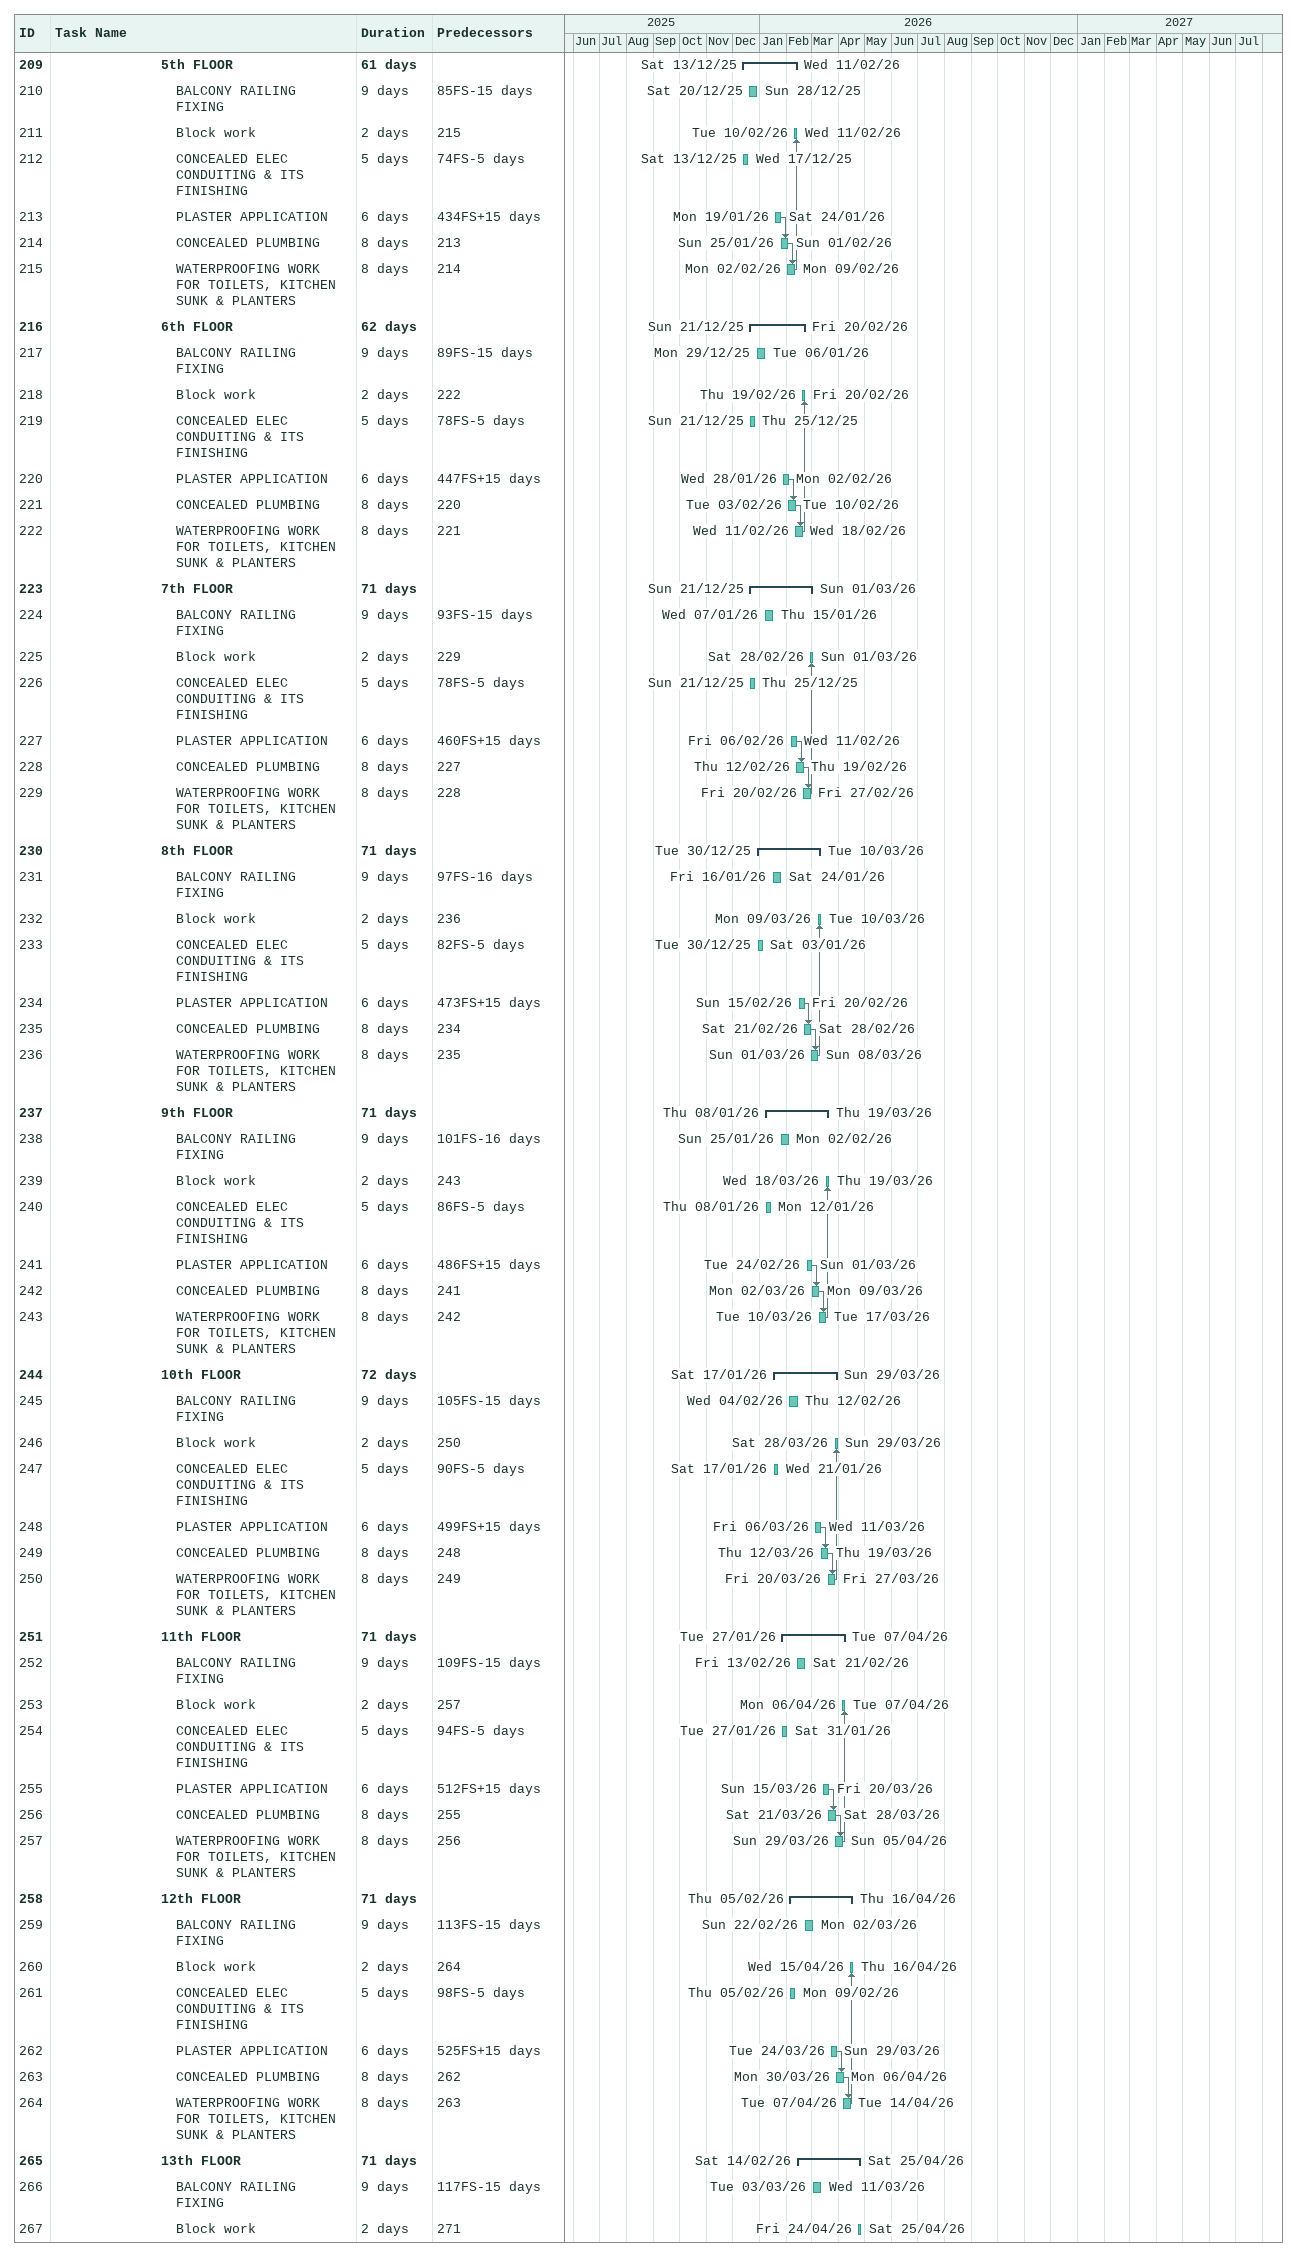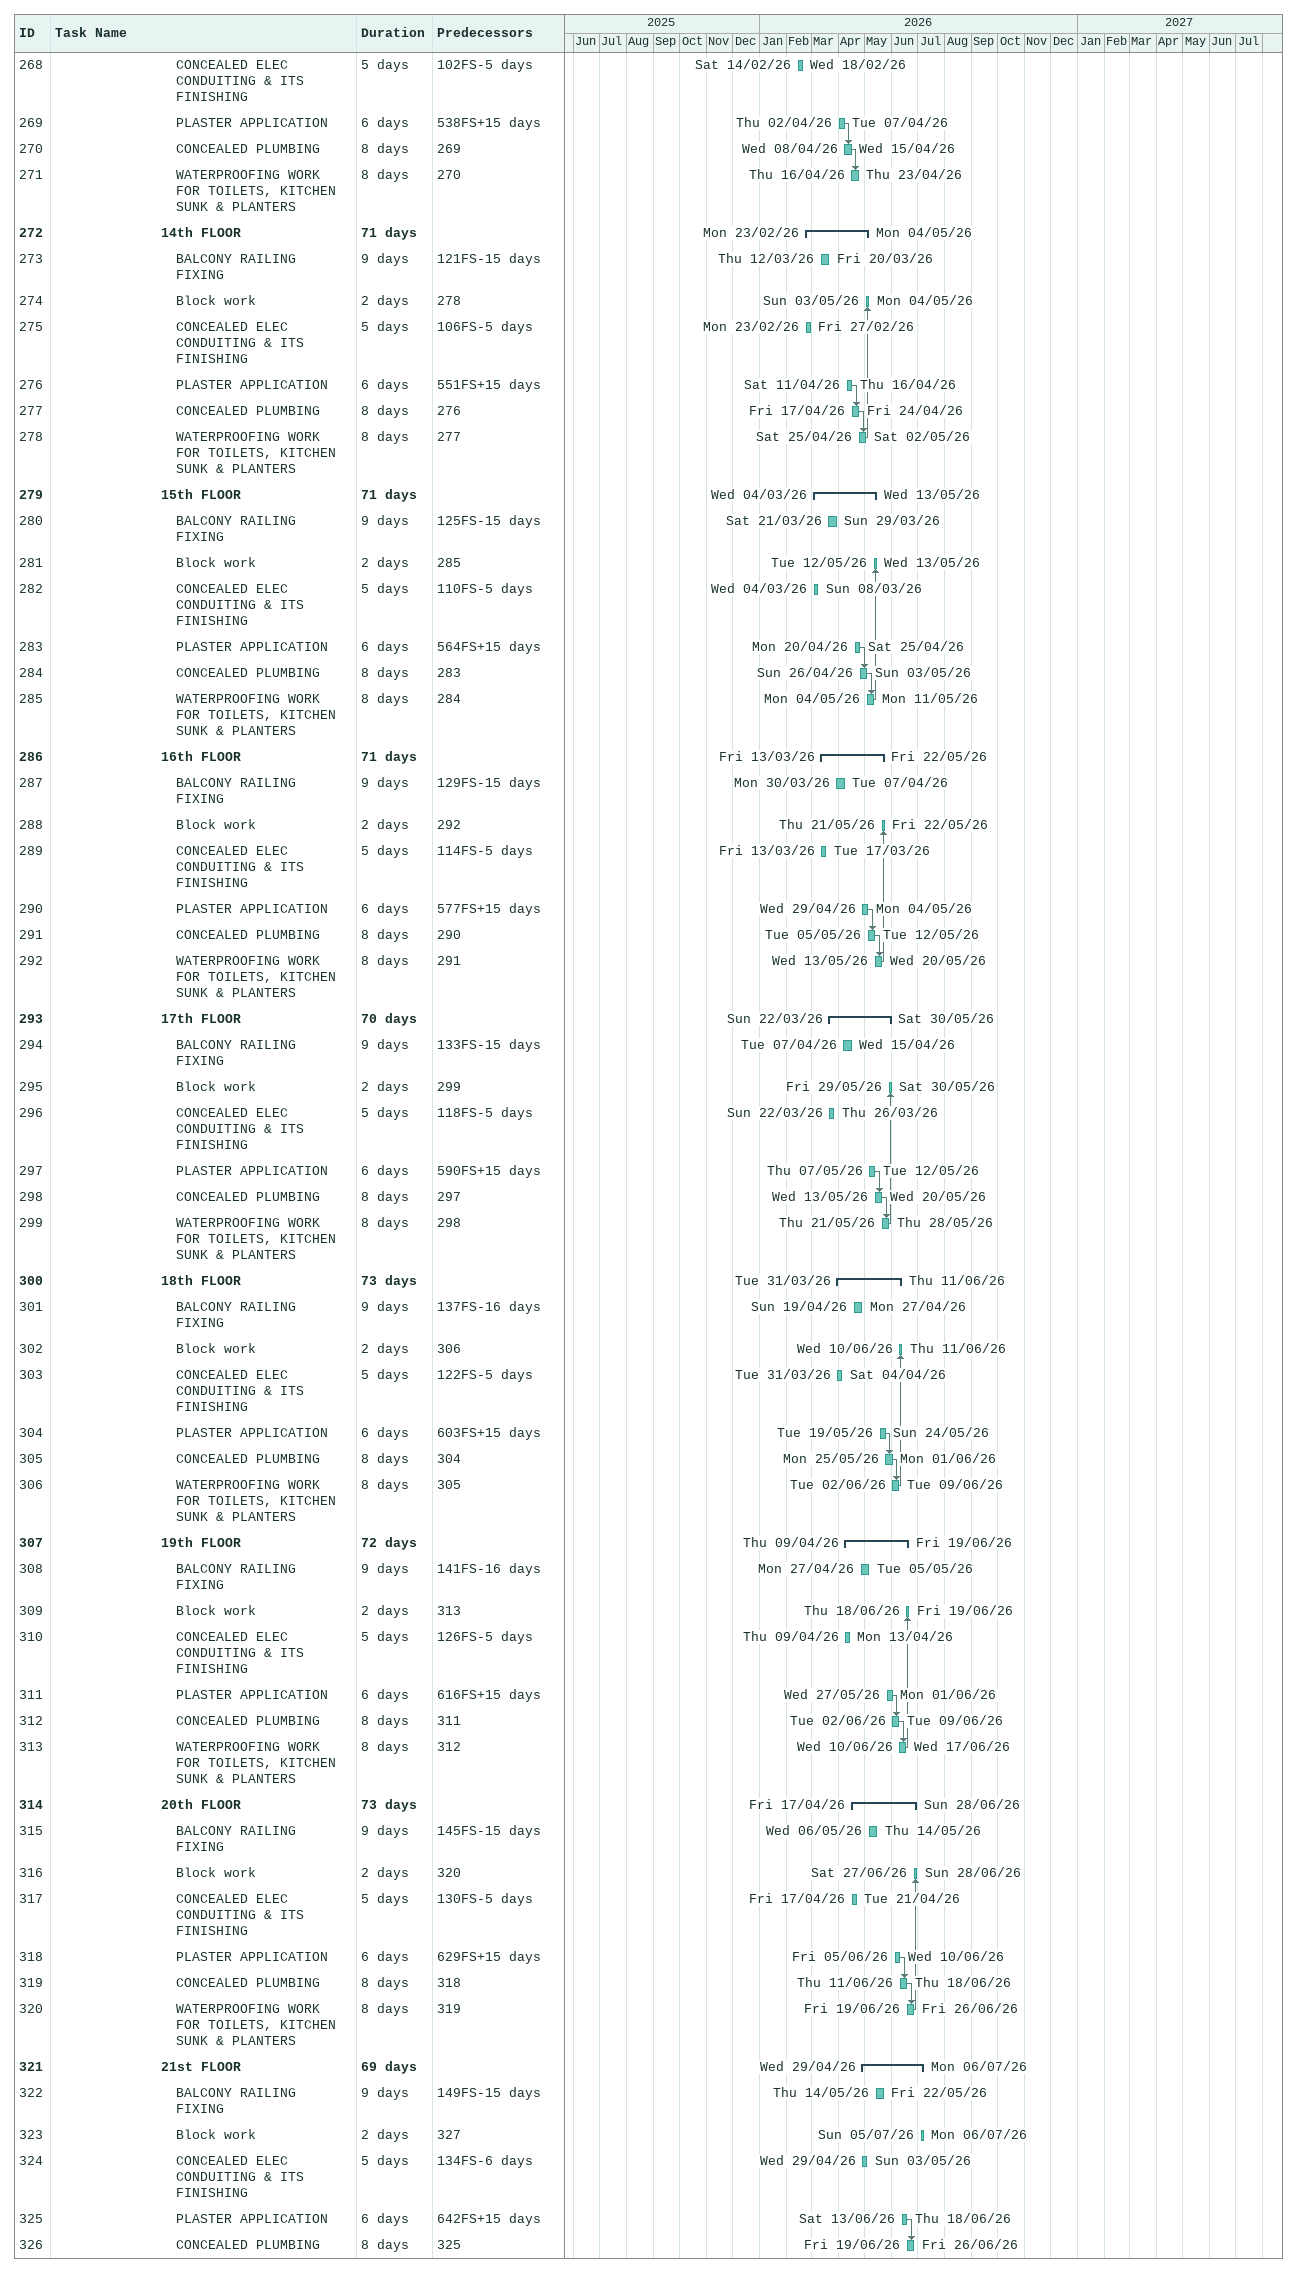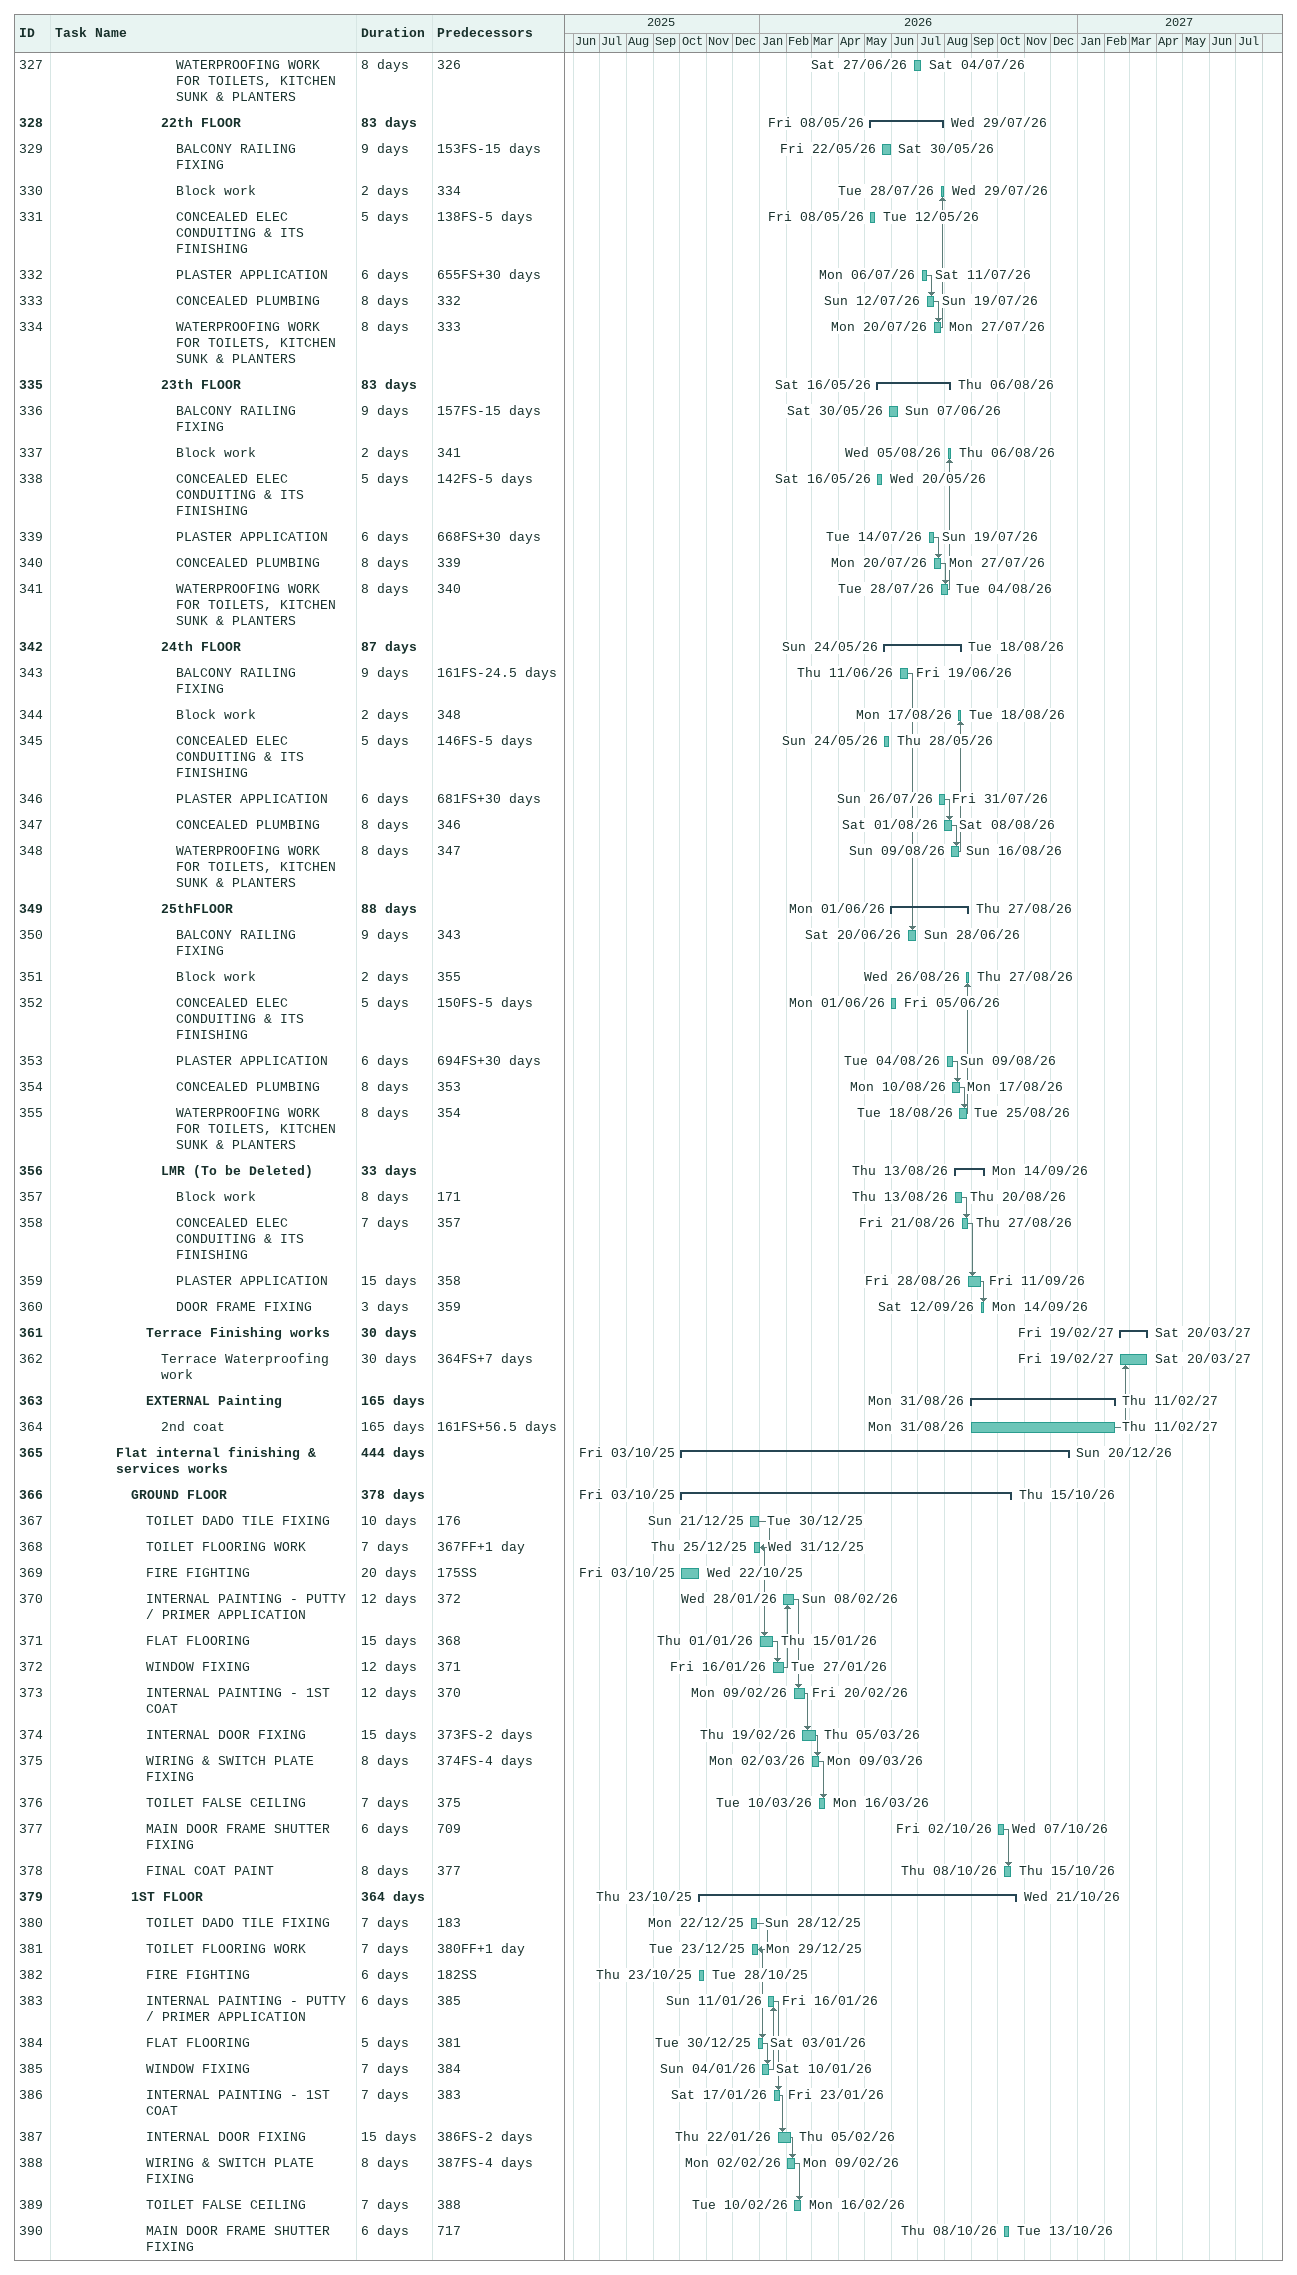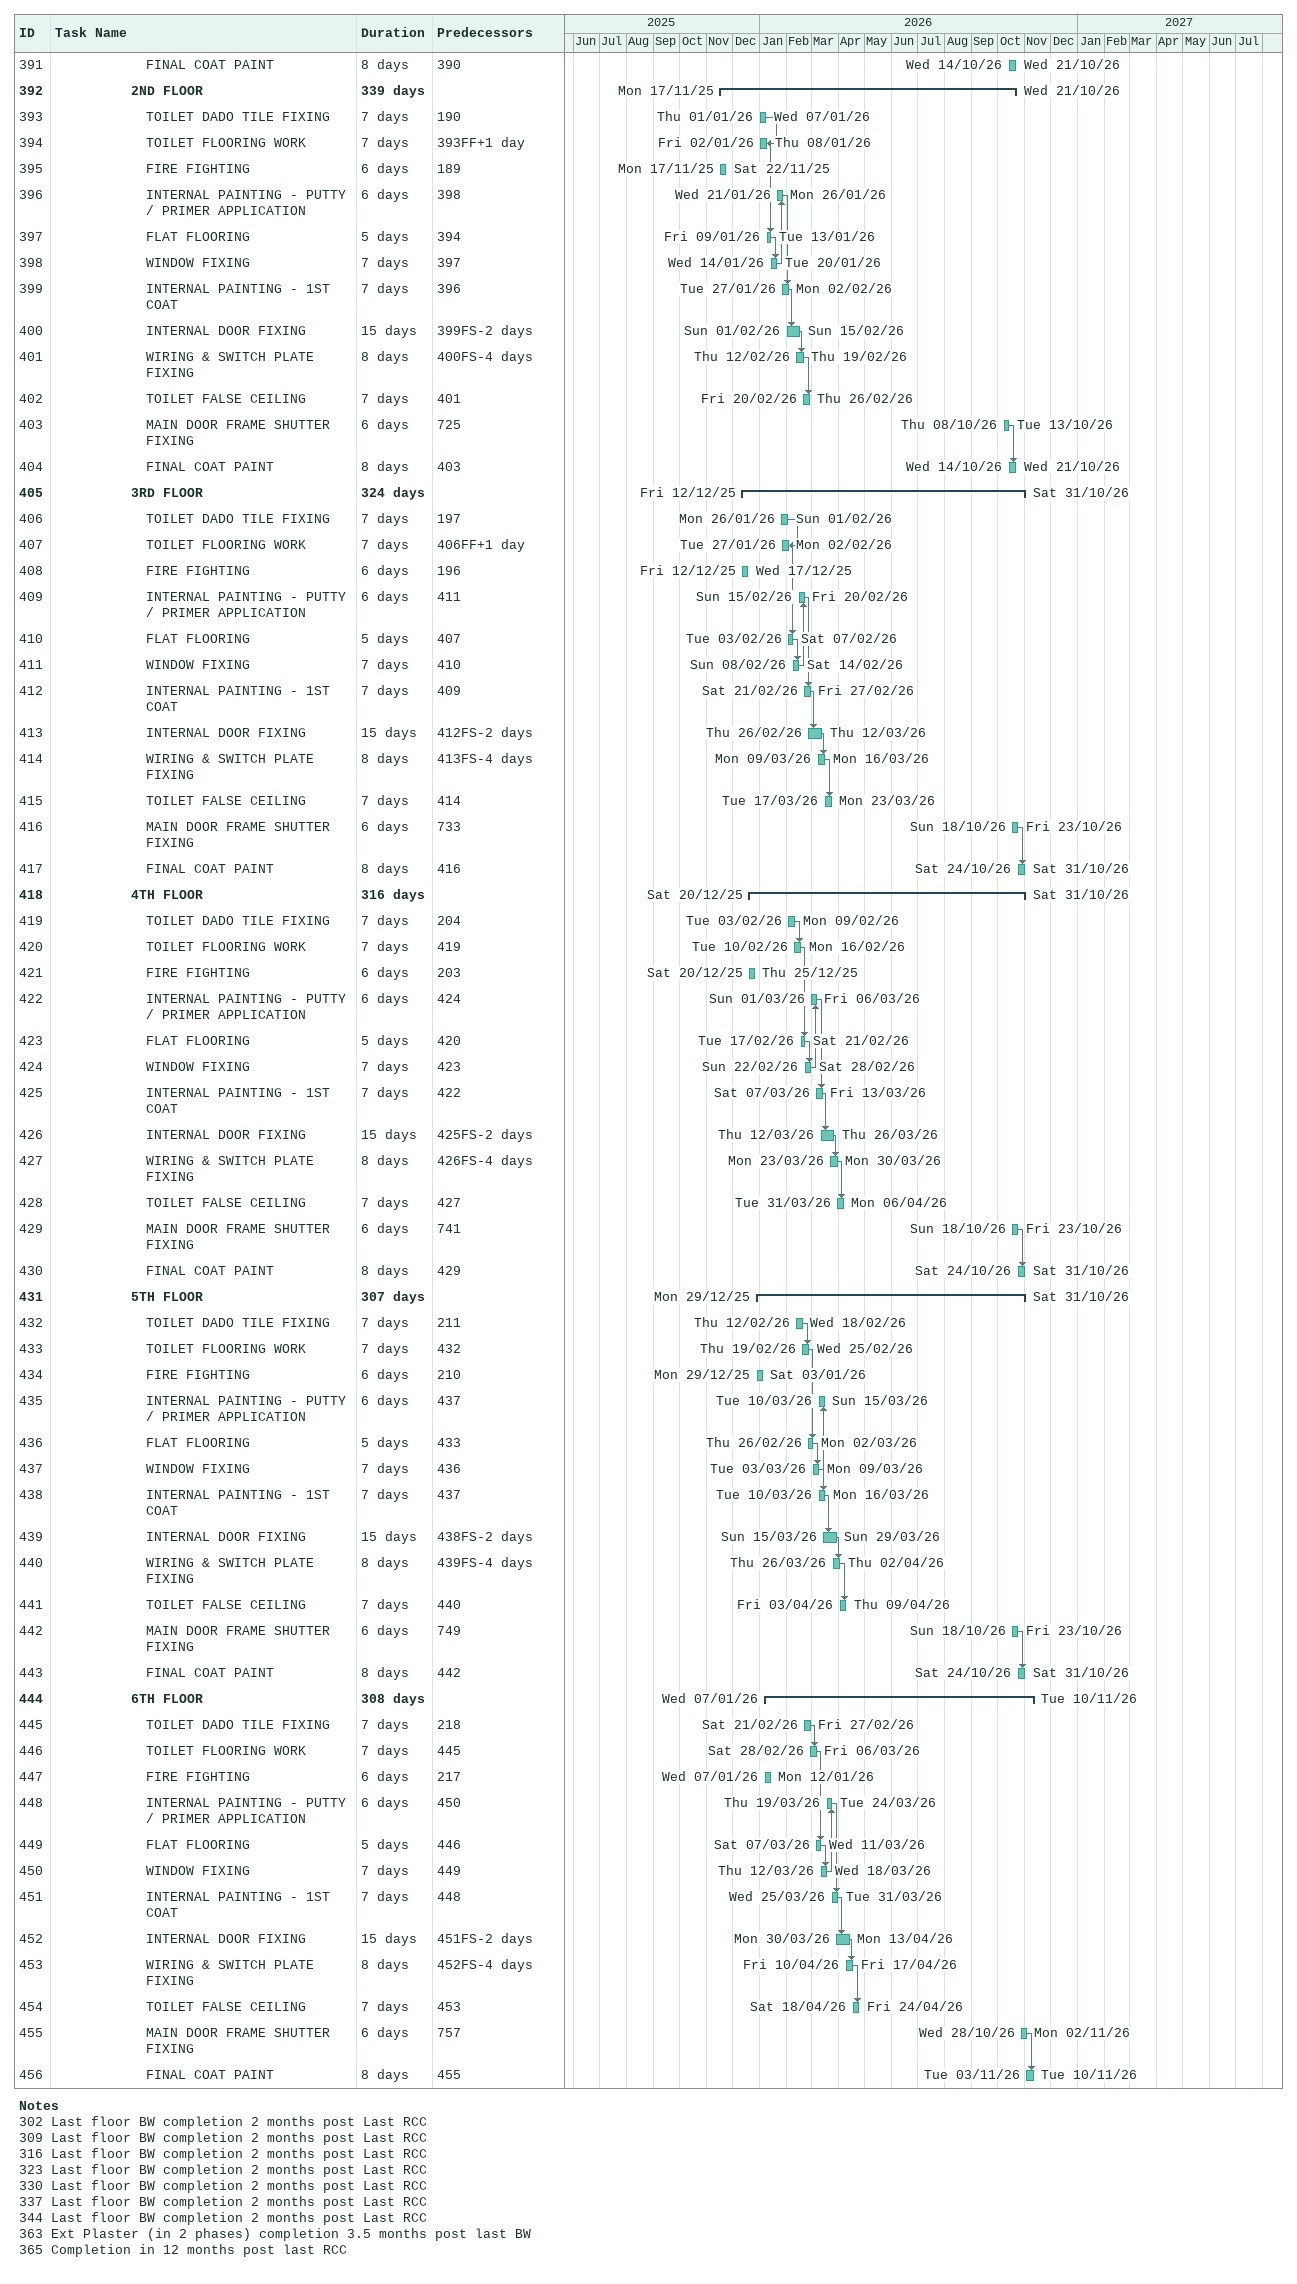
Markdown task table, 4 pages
| ID | Level | Task | Duration | Start | Finish | Predecessors |
|---|---|---|---|---|---|---|
| 209 | 8 | **5th FLOOR** | 61d | 2025-12-13 | 2026-02-11 |  |
| 210 | 9 | BALCONY RAILING FIXING | 9d | 2025-12-20 | 2025-12-28 | 85FS-15d |
| 211 | 9 | Block work | 2d | 2026-02-10 | 2026-02-11 | 215 |
| 212 | 9 | CONCEALED ELEC CONDUITING & ITS FINISHING | 5d | 2025-12-13 | 2025-12-17 | 74FS-5d |
| 213 | 9 | PLASTER APPLICATION | 6d | 2026-01-19 | 2026-01-24 | 434FS+15d |
| 214 | 9 | CONCEALED PLUMBING | 8d | 2026-01-25 | 2026-02-01 | 213 |
| 215 | 9 | WATERPROOFING WORK FOR TOILETS, KITCHEN SUNK & PLANTERS | 8d | 2026-02-02 | 2026-02-09 | 214 |
| 216 | 8 | **6th FLOOR** | 62d | 2025-12-21 | 2026-02-20 |  |
| 217 | 9 | BALCONY RAILING FIXING | 9d | 2025-12-29 | 2026-01-06 | 89FS-15d |
| 218 | 9 | Block work | 2d | 2026-02-19 | 2026-02-20 | 222 |
| 219 | 9 | CONCEALED ELEC CONDUITING & ITS FINISHING | 5d | 2025-12-21 | 2025-12-25 | 78FS-5d |
| 220 | 9 | PLASTER APPLICATION | 6d | 2026-01-28 | 2026-02-02 | 447FS+15d |
| 221 | 9 | CONCEALED PLUMBING | 8d | 2026-02-03 | 2026-02-10 | 220 |
| 222 | 9 | WATERPROOFING WORK FOR TOILETS, KITCHEN SUNK & PLANTERS | 8d | 2026-02-11 | 2026-02-18 | 221 |
| 223 | 8 | **7th FLOOR** | 71d | 2025-12-21 | 2026-03-01 |  |
| 224 | 9 | BALCONY RAILING FIXING | 9d | 2026-01-07 | 2026-01-15 | 93FS-15d |
| 225 | 9 | Block work | 2d | 2026-02-28 | 2026-03-01 | 229 |
| 226 | 9 | CONCEALED ELEC CONDUITING & ITS FINISHING | 5d | 2025-12-21 | 2025-12-25 | 78FS-5d |
| 227 | 9 | PLASTER APPLICATION | 6d | 2026-02-06 | 2026-02-11 | 460FS+15d |
| 228 | 9 | CONCEALED PLUMBING | 8d | 2026-02-12 | 2026-02-19 | 227 |
| 229 | 9 | WATERPROOFING WORK FOR TOILETS, KITCHEN SUNK & PLANTERS | 8d | 2026-02-20 | 2026-02-27 | 228 |
| 230 | 8 | **8th FLOOR** | 71d | 2025-12-30 | 2026-03-10 |  |
| 231 | 9 | BALCONY RAILING FIXING | 9d | 2026-01-16 | 2026-01-24 | 97FS-16d |
| 232 | 9 | Block work | 2d | 2026-03-09 | 2026-03-10 | 236 |
| 233 | 9 | CONCEALED ELEC CONDUITING & ITS FINISHING | 5d | 2025-12-30 | 2026-01-03 | 82FS-5d |
| 234 | 9 | PLASTER APPLICATION | 6d | 2026-02-15 | 2026-02-20 | 473FS+15d |
| 235 | 9 | CONCEALED PLUMBING | 8d | 2026-02-21 | 2026-02-28 | 234 |
| 236 | 9 | WATERPROOFING WORK FOR TOILETS, KITCHEN SUNK & PLANTERS | 8d | 2026-03-01 | 2026-03-08 | 235 |
| 237 | 8 | **9th FLOOR** | 71d | 2026-01-08 | 2026-03-19 |  |
| 238 | 9 | BALCONY RAILING FIXING | 9d | 2026-01-25 | 2026-02-02 | 101FS-16d |
| 239 | 9 | Block work | 2d | 2026-03-18 | 2026-03-19 | 243 |
| 240 | 9 | CONCEALED ELEC CONDUITING & ITS FINISHING | 5d | 2026-01-08 | 2026-01-12 | 86FS-5d |
| 241 | 9 | PLASTER APPLICATION | 6d | 2026-02-24 | 2026-03-01 | 486FS+15d |
| 242 | 9 | CONCEALED PLUMBING | 8d | 2026-03-02 | 2026-03-09 | 241 |
| 243 | 9 | WATERPROOFING WORK FOR TOILETS, KITCHEN SUNK & PLANTERS | 8d | 2026-03-10 | 2026-03-17 | 242 |
| 244 | 8 | **10th FLOOR** | 72d | 2026-01-17 | 2026-03-29 |  |
| 245 | 9 | BALCONY RAILING FIXING | 9d | 2026-02-04 | 2026-02-12 | 105FS-15d |
| 246 | 9 | Block work | 2d | 2026-03-28 | 2026-03-29 | 250 |
| 247 | 9 | CONCEALED ELEC CONDUITING & ITS FINISHING | 5d | 2026-01-17 | 2026-01-21 | 90FS-5d |
| 248 | 9 | PLASTER APPLICATION | 6d | 2026-03-06 | 2026-03-11 | 499FS+15d |
| 249 | 9 | CONCEALED PLUMBING | 8d | 2026-03-12 | 2026-03-19 | 248 |
| 250 | 9 | WATERPROOFING WORK FOR TOILETS, KITCHEN SUNK & PLANTERS | 8d | 2026-03-20 | 2026-03-27 | 249 |
| 251 | 8 | **11th FLOOR** | 71d | 2026-01-27 | 2026-04-07 |  |
| 252 | 9 | BALCONY RAILING FIXING | 9d | 2026-02-13 | 2026-02-21 | 109FS-15d |
| 253 | 9 | Block work | 2d | 2026-04-06 | 2026-04-07 | 257 |
| 254 | 9 | CONCEALED ELEC CONDUITING & ITS FINISHING | 5d | 2026-01-27 | 2026-01-31 | 94FS-5d |
| 255 | 9 | PLASTER APPLICATION | 6d | 2026-03-15 | 2026-03-20 | 512FS+15d |
| 256 | 9 | CONCEALED PLUMBING | 8d | 2026-03-21 | 2026-03-28 | 255 |
| 257 | 9 | WATERPROOFING WORK FOR TOILETS, KITCHEN SUNK & PLANTERS | 8d | 2026-03-29 | 2026-04-05 | 256 |
| 258 | 8 | **12th FLOOR** | 71d | 2026-02-05 | 2026-04-16 |  |
| 259 | 9 | BALCONY RAILING FIXING | 9d | 2026-02-22 | 2026-03-02 | 113FS-15d |
| 260 | 9 | Block work | 2d | 2026-04-15 | 2026-04-16 | 264 |
| 261 | 9 | CONCEALED ELEC CONDUITING & ITS FINISHING | 5d | 2026-02-05 | 2026-02-09 | 98FS-5d |
| 262 | 9 | PLASTER APPLICATION | 6d | 2026-03-24 | 2026-03-29 | 525FS+15d |
| 263 | 9 | CONCEALED PLUMBING | 8d | 2026-03-30 | 2026-04-06 | 262 |
| 264 | 9 | WATERPROOFING WORK FOR TOILETS, KITCHEN SUNK & PLANTERS | 8d | 2026-04-07 | 2026-04-14 | 263 |
| 265 | 8 | **13th FLOOR** | 71d | 2026-02-14 | 2026-04-25 |  |
| 266 | 9 | BALCONY RAILING FIXING | 9d | 2026-03-03 | 2026-03-11 | 117FS-15d |
| 267 | 9 | Block work | 2d | 2026-04-24 | 2026-04-25 | 271 |
| 268 | 9 | CONCEALED ELEC CONDUITING & ITS FINISHING | 5d | 2026-02-14 | 2026-02-18 | 102FS-5d |
| 269 | 9 | PLASTER APPLICATION | 6d | 2026-04-02 | 2026-04-07 | 538FS+15d |
| 270 | 9 | CONCEALED PLUMBING | 8d | 2026-04-08 | 2026-04-15 | 269 |
| 271 | 9 | WATERPROOFING WORK FOR TOILETS, KITCHEN SUNK & PLANTERS | 8d | 2026-04-16 | 2026-04-23 | 270 |
| 272 | 8 | **14th FLOOR** | 71d | 2026-02-23 | 2026-05-04 |  |
| 273 | 9 | BALCONY RAILING FIXING | 9d | 2026-03-12 | 2026-03-20 | 121FS-15d |
| 274 | 9 | Block work | 2d | 2026-05-03 | 2026-05-04 | 278 |
| 275 | 9 | CONCEALED ELEC CONDUITING & ITS FINISHING | 5d | 2026-02-23 | 2026-02-27 | 106FS-5d |
| 276 | 9 | PLASTER APPLICATION | 6d | 2026-04-11 | 2026-04-16 | 551FS+15d |
| 277 | 9 | CONCEALED PLUMBING | 8d | 2026-04-17 | 2026-04-24 | 276 |
| 278 | 9 | WATERPROOFING WORK FOR TOILETS, KITCHEN SUNK & PLANTERS | 8d | 2026-04-25 | 2026-05-02 | 277 |
| 279 | 8 | **15th FLOOR** | 71d | 2026-03-04 | 2026-05-13 |  |
| 280 | 9 | BALCONY RAILING FIXING | 9d | 2026-03-21 | 2026-03-29 | 125FS-15d |
| 281 | 9 | Block work | 2d | 2026-05-12 | 2026-05-13 | 285 |
| 282 | 9 | CONCEALED ELEC CONDUITING & ITS FINISHING | 5d | 2026-03-04 | 2026-03-08 | 110FS-5d |
| 283 | 9 | PLASTER APPLICATION | 6d | 2026-04-20 | 2026-04-25 | 564FS+15d |
| 284 | 9 | CONCEALED PLUMBING | 8d | 2026-04-26 | 2026-05-03 | 283 |
| 285 | 9 | WATERPROOFING WORK FOR TOILETS, KITCHEN SUNK & PLANTERS | 8d | 2026-05-04 | 2026-05-11 | 284 |
| 286 | 8 | **16th FLOOR** | 71d | 2026-03-13 | 2026-05-22 |  |
| 287 | 9 | BALCONY RAILING FIXING | 9d | 2026-03-30 | 2026-04-07 | 129FS-15d |
| 288 | 9 | Block work | 2d | 2026-05-21 | 2026-05-22 | 292 |
| 289 | 9 | CONCEALED ELEC CONDUITING & ITS FINISHING | 5d | 2026-03-13 | 2026-03-17 | 114FS-5d |
| 290 | 9 | PLASTER APPLICATION | 6d | 2026-04-29 | 2026-05-04 | 577FS+15d |
| 291 | 9 | CONCEALED PLUMBING | 8d | 2026-05-05 | 2026-05-12 | 290 |
| 292 | 9 | WATERPROOFING WORK FOR TOILETS, KITCHEN SUNK & PLANTERS | 8d | 2026-05-13 | 2026-05-20 | 291 |
| 293 | 8 | **17th FLOOR** | 70d | 2026-03-22 | 2026-05-30 |  |
| 294 | 9 | BALCONY RAILING FIXING | 9d | 2026-04-07 | 2026-04-15 | 133FS-15d |
| 295 | 9 | Block work | 2d | 2026-05-29 | 2026-05-30 | 299 |
| 296 | 9 | CONCEALED ELEC CONDUITING & ITS FINISHING | 5d | 2026-03-22 | 2026-03-26 | 118FS-5d |
| 297 | 9 | PLASTER APPLICATION | 6d | 2026-05-07 | 2026-05-12 | 590FS+15d |
| 298 | 9 | CONCEALED PLUMBING | 8d | 2026-05-13 | 2026-05-20 | 297 |
| 299 | 9 | WATERPROOFING WORK FOR TOILETS, KITCHEN SUNK & PLANTERS | 8d | 2026-05-21 | 2026-05-28 | 298 |
| 300 | 8 | **18th FLOOR** | 73d | 2026-03-31 | 2026-06-11 |  |
| 301 | 9 | BALCONY RAILING FIXING | 9d | 2026-04-19 | 2026-04-27 | 137FS-16d |
| 302 | 9 | Block work | 2d | 2026-06-10 | 2026-06-11 | 306 |
| 303 | 9 | CONCEALED ELEC CONDUITING & ITS FINISHING | 5d | 2026-03-31 | 2026-04-04 | 122FS-5d |
| 304 | 9 | PLASTER APPLICATION | 6d | 2026-05-19 | 2026-05-24 | 603FS+15d |
| 305 | 9 | CONCEALED PLUMBING | 8d | 2026-05-25 | 2026-06-01 | 304 |
| 306 | 9 | WATERPROOFING WORK FOR TOILETS, KITCHEN SUNK & PLANTERS | 8d | 2026-06-02 | 2026-06-09 | 305 |
| 307 | 8 | **19th FLOOR** | 72d | 2026-04-09 | 2026-06-19 |  |
| 308 | 9 | BALCONY RAILING FIXING | 9d | 2026-04-27 | 2026-05-05 | 141FS-16d |
| 309 | 9 | Block work | 2d | 2026-06-18 | 2026-06-19 | 313 |
| 310 | 9 | CONCEALED ELEC CONDUITING & ITS FINISHING | 5d | 2026-04-09 | 2026-04-13 | 126FS-5d |
| 311 | 9 | PLASTER APPLICATION | 6d | 2026-05-27 | 2026-06-01 | 616FS+15d |
| 312 | 9 | CONCEALED PLUMBING | 8d | 2026-06-02 | 2026-06-09 | 311 |
| 313 | 9 | WATERPROOFING WORK FOR TOILETS, KITCHEN SUNK & PLANTERS | 8d | 2026-06-10 | 2026-06-17 | 312 |
| 314 | 8 | **20th FLOOR** | 73d | 2026-04-17 | 2026-06-28 |  |
| 315 | 9 | BALCONY RAILING FIXING | 9d | 2026-05-06 | 2026-05-14 | 145FS-15d |
| 316 | 9 | Block work | 2d | 2026-06-27 | 2026-06-28 | 320 |
| 317 | 9 | CONCEALED ELEC CONDUITING & ITS FINISHING | 5d | 2026-04-17 | 2026-04-21 | 130FS-5d |
| 318 | 9 | PLASTER APPLICATION | 6d | 2026-06-05 | 2026-06-10 | 629FS+15d |
| 319 | 9 | CONCEALED PLUMBING | 8d | 2026-06-11 | 2026-06-18 | 318 |
| 320 | 9 | WATERPROOFING WORK FOR TOILETS, KITCHEN SUNK & PLANTERS | 8d | 2026-06-19 | 2026-06-26 | 319 |
| 321 | 8 | **21st FLOOR** | 69d | 2026-04-29 | 2026-07-06 |  |
| 322 | 9 | BALCONY RAILING FIXING | 9d | 2026-05-14 | 2026-05-22 | 149FS-15d |
| 323 | 9 | Block work | 2d | 2026-07-05 | 2026-07-06 | 327 |
| 324 | 9 | CONCEALED ELEC CONDUITING & ITS FINISHING | 5d | 2026-04-29 | 2026-05-03 | 134FS-6d |
| 325 | 9 | PLASTER APPLICATION | 6d | 2026-06-13 | 2026-06-18 | 642FS+15d |
| 326 | 9 | CONCEALED PLUMBING | 8d | 2026-06-19 | 2026-06-26 | 325 |
| 327 | 9 | WATERPROOFING WORK FOR TOILETS, KITCHEN SUNK & PLANTERS | 8d | 2026-06-27 | 2026-07-04 | 326 |
| 328 | 8 | **22th FLOOR** | 83d | 2026-05-08 | 2026-07-29 |  |
| 329 | 9 | BALCONY RAILING FIXING | 9d | 2026-05-22 | 2026-05-30 | 153FS-15d |
| 330 | 9 | Block work | 2d | 2026-07-28 | 2026-07-29 | 334 |
| 331 | 9 | CONCEALED ELEC CONDUITING & ITS FINISHING | 5d | 2026-05-08 | 2026-05-12 | 138FS-5d |
| 332 | 9 | PLASTER APPLICATION | 6d | 2026-07-06 | 2026-07-11 | 655FS+30d |
| 333 | 9 | CONCEALED PLUMBING | 8d | 2026-07-12 | 2026-07-19 | 332 |
| 334 | 9 | WATERPROOFING WORK FOR TOILETS, KITCHEN SUNK & PLANTERS | 8d | 2026-07-20 | 2026-07-27 | 333 |
| 335 | 8 | **23th FLOOR** | 83d | 2026-05-16 | 2026-08-06 |  |
| 336 | 9 | BALCONY RAILING FIXING | 9d | 2026-05-30 | 2026-06-07 | 157FS-15d |
| 337 | 9 | Block work | 2d | 2026-08-05 | 2026-08-06 | 341 |
| 338 | 9 | CONCEALED ELEC CONDUITING & ITS FINISHING | 5d | 2026-05-16 | 2026-05-20 | 142FS-5d |
| 339 | 9 | PLASTER APPLICATION | 6d | 2026-07-14 | 2026-07-19 | 668FS+30d |
| 340 | 9 | CONCEALED PLUMBING | 8d | 2026-07-20 | 2026-07-27 | 339 |
| 341 | 9 | WATERPROOFING WORK FOR TOILETS, KITCHEN SUNK & PLANTERS | 8d | 2026-07-28 | 2026-08-04 | 340 |
| 342 | 8 | **24th FLOOR** | 87d | 2026-05-24 | 2026-08-18 |  |
| 343 | 9 | BALCONY RAILING FIXING | 9d | 2026-06-11 | 2026-06-19 | 161FS-24.5d |
| 344 | 9 | Block work | 2d | 2026-08-17 | 2026-08-18 | 348 |
| 345 | 9 | CONCEALED ELEC CONDUITING & ITS FINISHING | 5d | 2026-05-24 | 2026-05-28 | 146FS-5d |
| 346 | 9 | PLASTER APPLICATION | 6d | 2026-07-26 | 2026-07-31 | 681FS+30d |
| 347 | 9 | CONCEALED PLUMBING | 8d | 2026-08-01 | 2026-08-08 | 346 |
| 348 | 9 | WATERPROOFING WORK FOR TOILETS, KITCHEN SUNK & PLANTERS | 8d | 2026-08-09 | 2026-08-16 | 347 |
| 349 | 8 | **25thFLOOR** | 88d | 2026-06-01 | 2026-08-27 |  |
| 350 | 9 | BALCONY RAILING FIXING | 9d | 2026-06-20 | 2026-06-28 | 343 |
| 351 | 9 | Block work | 2d | 2026-08-26 | 2026-08-27 | 355 |
| 352 | 9 | CONCEALED ELEC CONDUITING & ITS FINISHING | 5d | 2026-06-01 | 2026-06-05 | 150FS-5d |
| 353 | 9 | PLASTER APPLICATION | 6d | 2026-08-04 | 2026-08-09 | 694FS+30d |
| 354 | 9 | CONCEALED PLUMBING | 8d | 2026-08-10 | 2026-08-17 | 353 |
| 355 | 9 | WATERPROOFING WORK FOR TOILETS, KITCHEN SUNK & PLANTERS | 8d | 2026-08-18 | 2026-08-25 | 354 |
| 356 | 8 | **LMR (To be Deleted)** | 33d | 2026-08-13 | 2026-09-14 |  |
| 357 | 9 | Block work | 8d | 2026-08-13 | 2026-08-20 | 171 |
| 358 | 9 | CONCEALED ELEC CONDUITING & ITS FINISHING | 7d | 2026-08-21 | 2026-08-27 | 357 |
| 359 | 9 | PLASTER APPLICATION | 15d | 2026-08-28 | 2026-09-11 | 358 |
| 360 | 9 | DOOR FRAME FIXING | 3d | 2026-09-12 | 2026-09-14 | 359 |
| 361 | 7 | **Terrace Finishing works** | 30d | 2027-02-19 | 2027-03-20 |  |
| 362 | 8 | Terrace Waterproofing work | 30d | 2027-02-19 | 2027-03-20 | 364FS+7d |
| 363 | 7 | **EXTERNAL Painting** | 165d | 2026-08-31 | 2027-02-11 |  |
| 364 | 8 | 2nd coat | 165d | 2026-08-31 | 2027-02-11 | 161FS+56.5d |
| 365 | 5 | **Flat internal finishing & services works** | 444d | 2025-10-03 | 2026-12-20 |  |
| 366 | 6 | **GROUND FLOOR** | 378d | 2025-10-03 | 2026-10-15 |  |
| 367 | 7 | TOILET DADO TILE FIXING | 10d | 2025-12-21 | 2025-12-30 | 176 |
| 368 | 7 | TOILET FLOORING WORK | 7d | 2025-12-25 | 2025-12-31 | 367FF+1d |
| 369 | 7 | FIRE FIGHTING | 20d | 2025-10-03 | 2025-10-22 | 175SS |
| 370 | 7 | INTERNAL PAINTING - PUTTY / PRIMER APPLICATION | 12d | 2026-01-28 | 2026-02-08 | 372 |
| 371 | 7 | FLAT FLOORING | 15d | 2026-01-01 | 2026-01-15 | 368 |
| 372 | 7 | WINDOW FIXING | 12d | 2026-01-16 | 2026-01-27 | 371 |
| 373 | 7 | INTERNAL PAINTING - 1ST COAT | 12d | 2026-02-09 | 2026-02-20 | 370 |
| 374 | 7 | INTERNAL DOOR FIXING | 15d | 2026-02-19 | 2026-03-05 | 373FS-2d |
| 375 | 7 | WIRING & SWITCH PLATE FIXING | 8d | 2026-03-02 | 2026-03-09 | 374FS-4d |
| 376 | 7 | TOILET FALSE CEILING | 7d | 2026-03-10 | 2026-03-16 | 375 |
| 377 | 7 | MAIN DOOR FRAME SHUTTER FIXING | 6d | 2026-10-02 | 2026-10-07 | 709 |
| 378 | 7 | FINAL COAT PAINT | 8d | 2026-10-08 | 2026-10-15 | 377 |
| 379 | 6 | **1ST FLOOR** | 364d | 2025-10-23 | 2026-10-21 |  |
| 380 | 7 | TOILET DADO TILE FIXING | 7d | 2025-12-22 | 2025-12-28 | 183 |
| 381 | 7 | TOILET FLOORING WORK | 7d | 2025-12-23 | 2025-12-29 | 380FF+1d |
| 382 | 7 | FIRE FIGHTING | 6d | 2025-10-23 | 2025-10-28 | 182SS |
| 383 | 7 | INTERNAL PAINTING - PUTTY / PRIMER APPLICATION | 6d | 2026-01-11 | 2026-01-16 | 385 |
| 384 | 7 | FLAT FLOORING | 5d | 2025-12-30 | 2026-01-03 | 381 |
| 385 | 7 | WINDOW FIXING | 7d | 2026-01-04 | 2026-01-10 | 384 |
| 386 | 7 | INTERNAL PAINTING - 1ST COAT | 7d | 2026-01-17 | 2026-01-23 | 383 |
| 387 | 7 | INTERNAL DOOR FIXING | 15d | 2026-01-22 | 2026-02-05 | 386FS-2d |
| 388 | 7 | WIRING & SWITCH PLATE FIXING | 8d | 2026-02-02 | 2026-02-09 | 387FS-4d |
| 389 | 7 | TOILET FALSE CEILING | 7d | 2026-02-10 | 2026-02-16 | 388 |
| 390 | 7 | MAIN DOOR FRAME SHUTTER FIXING | 6d | 2026-10-08 | 2026-10-13 | 717 |
| 391 | 7 | FINAL COAT PAINT | 8d | 2026-10-14 | 2026-10-21 | 390 |
| 392 | 6 | **2ND FLOOR** | 339d | 2025-11-17 | 2026-10-21 |  |
| 393 | 7 | TOILET DADO TILE FIXING | 7d | 2026-01-01 | 2026-01-07 | 190 |
| 394 | 7 | TOILET FLOORING WORK | 7d | 2026-01-02 | 2026-01-08 | 393FF+1d |
| 395 | 7 | FIRE FIGHTING | 6d | 2025-11-17 | 2025-11-22 | 189 |
| 396 | 7 | INTERNAL PAINTING - PUTTY / PRIMER APPLICATION | 6d | 2026-01-21 | 2026-01-26 | 398 |
| 397 | 7 | FLAT FLOORING | 5d | 2026-01-09 | 2026-01-13 | 394 |
| 398 | 7 | WINDOW FIXING | 7d | 2026-01-14 | 2026-01-20 | 397 |
| 399 | 7 | INTERNAL PAINTING - 1ST COAT | 7d | 2026-01-27 | 2026-02-02 | 396 |
| 400 | 7 | INTERNAL DOOR FIXING | 15d | 2026-02-01 | 2026-02-15 | 399FS-2d |
| 401 | 7 | WIRING & SWITCH PLATE FIXING | 8d | 2026-02-12 | 2026-02-19 | 400FS-4d |
| 402 | 7 | TOILET FALSE CEILING | 7d | 2026-02-20 | 2026-02-26 | 401 |
| 403 | 7 | MAIN DOOR FRAME SHUTTER FIXING | 6d | 2026-10-08 | 2026-10-13 | 725 |
| 404 | 7 | FINAL COAT PAINT | 8d | 2026-10-14 | 2026-10-21 | 403 |
| 405 | 6 | **3RD FLOOR** | 324d | 2025-12-12 | 2026-10-31 |  |
| 406 | 7 | TOILET DADO TILE FIXING | 7d | 2026-01-26 | 2026-02-01 | 197 |
| 407 | 7 | TOILET FLOORING WORK | 7d | 2026-01-27 | 2026-02-02 | 406FF+1d |
| 408 | 7 | FIRE FIGHTING | 6d | 2025-12-12 | 2025-12-17 | 196 |
| 409 | 7 | INTERNAL PAINTING - PUTTY / PRIMER APPLICATION | 6d | 2026-02-15 | 2026-02-20 | 411 |
| 410 | 7 | FLAT FLOORING | 5d | 2026-02-03 | 2026-02-07 | 407 |
| 411 | 7 | WINDOW FIXING | 7d | 2026-02-08 | 2026-02-14 | 410 |
| 412 | 7 | INTERNAL PAINTING - 1ST COAT | 7d | 2026-02-21 | 2026-02-27 | 409 |
| 413 | 7 | INTERNAL DOOR FIXING | 15d | 2026-02-26 | 2026-03-12 | 412FS-2d |
| 414 | 7 | WIRING & SWITCH PLATE FIXING | 8d | 2026-03-09 | 2026-03-16 | 413FS-4d |
| 415 | 7 | TOILET FALSE CEILING | 7d | 2026-03-17 | 2026-03-23 | 414 |
| 416 | 7 | MAIN DOOR FRAME SHUTTER FIXING | 6d | 2026-10-18 | 2026-10-23 | 733 |
| 417 | 7 | FINAL COAT PAINT | 8d | 2026-10-24 | 2026-10-31 | 416 |
| 418 | 6 | **4TH FLOOR** | 316d | 2025-12-20 | 2026-10-31 |  |
| 419 | 7 | TOILET DADO TILE FIXING | 7d | 2026-02-03 | 2026-02-09 | 204 |
| 420 | 7 | TOILET FLOORING WORK | 7d | 2026-02-10 | 2026-02-16 | 419 |
| 421 | 7 | FIRE FIGHTING | 6d | 2025-12-20 | 2025-12-25 | 203 |
| 422 | 7 | INTERNAL PAINTING - PUTTY / PRIMER APPLICATION | 6d | 2026-03-01 | 2026-03-06 | 424 |
| 423 | 7 | FLAT FLOORING | 5d | 2026-02-17 | 2026-02-21 | 420 |
| 424 | 7 | WINDOW FIXING | 7d | 2026-02-22 | 2026-02-28 | 423 |
| 425 | 7 | INTERNAL PAINTING - 1ST COAT | 7d | 2026-03-07 | 2026-03-13 | 422 |
| 426 | 7 | INTERNAL DOOR FIXING | 15d | 2026-03-12 | 2026-03-26 | 425FS-2d |
| 427 | 7 | WIRING & SWITCH PLATE FIXING | 8d | 2026-03-23 | 2026-03-30 | 426FS-4d |
| 428 | 7 | TOILET FALSE CEILING | 7d | 2026-03-31 | 2026-04-06 | 427 |
| 429 | 7 | MAIN DOOR FRAME SHUTTER FIXING | 6d | 2026-10-18 | 2026-10-23 | 741 |
| 430 | 7 | FINAL COAT PAINT | 8d | 2026-10-24 | 2026-10-31 | 429 |
| 431 | 6 | **5TH FLOOR** | 307d | 2025-12-29 | 2026-10-31 |  |
| 432 | 7 | TOILET DADO TILE FIXING | 7d | 2026-02-12 | 2026-02-18 | 211 |
| 433 | 7 | TOILET FLOORING WORK | 7d | 2026-02-19 | 2026-02-25 | 432 |
| 434 | 7 | FIRE FIGHTING | 6d | 2025-12-29 | 2026-01-03 | 210 |
| 435 | 7 | INTERNAL PAINTING - PUTTY / PRIMER APPLICATION | 6d | 2026-03-10 | 2026-03-15 | 437 |
| 436 | 7 | FLAT FLOORING | 5d | 2026-02-26 | 2026-03-02 | 433 |
| 437 | 7 | WINDOW FIXING | 7d | 2026-03-03 | 2026-03-09 | 436 |
| 438 | 7 | INTERNAL PAINTING - 1ST COAT | 7d | 2026-03-10 | 2026-03-16 | 437 |
| 439 | 7 | INTERNAL DOOR FIXING | 15d | 2026-03-15 | 2026-03-29 | 438FS-2d |
| 440 | 7 | WIRING & SWITCH PLATE FIXING | 8d | 2026-03-26 | 2026-04-02 | 439FS-4d |
| 441 | 7 | TOILET FALSE CEILING | 7d | 2026-04-03 | 2026-04-09 | 440 |
| 442 | 7 | MAIN DOOR FRAME SHUTTER FIXING | 6d | 2026-10-18 | 2026-10-23 | 749 |
| 443 | 7 | FINAL COAT PAINT | 8d | 2026-10-24 | 2026-10-31 | 442 |
| 444 | 6 | **6TH FLOOR** | 308d | 2026-01-07 | 2026-11-10 |  |
| 445 | 7 | TOILET DADO TILE FIXING | 7d | 2026-02-21 | 2026-02-27 | 218 |
| 446 | 7 | TOILET FLOORING WORK | 7d | 2026-02-28 | 2026-03-06 | 445 |
| 447 | 7 | FIRE FIGHTING | 6d | 2026-01-07 | 2026-01-12 | 217 |
| 448 | 7 | INTERNAL PAINTING - PUTTY / PRIMER APPLICATION | 6d | 2026-03-19 | 2026-03-24 | 450 |
| 449 | 7 | FLAT FLOORING | 5d | 2026-03-07 | 2026-03-11 | 446 |
| 450 | 7 | WINDOW FIXING | 7d | 2026-03-12 | 2026-03-18 | 449 |
| 451 | 7 | INTERNAL PAINTING - 1ST COAT | 7d | 2026-03-25 | 2026-03-31 | 448 |
| 452 | 7 | INTERNAL DOOR FIXING | 15d | 2026-03-30 | 2026-04-13 | 451FS-2d |
| 453 | 7 | WIRING & SWITCH PLATE FIXING | 8d | 2026-04-10 | 2026-04-17 | 452FS-4d |
| 454 | 7 | TOILET FALSE CEILING | 7d | 2026-04-18 | 2026-04-24 | 453 |
| 455 | 7 | MAIN DOOR FRAME SHUTTER FIXING | 6d | 2026-10-28 | 2026-11-02 | 757 |
| 456 | 7 | FINAL COAT PAINT | 8d | 2026-11-03 | 2026-11-10 | 455 |

Notes
- 302: Last floor BW completion 2 months post Last RCC
- 309: Last floor BW completion 2 months post Last RCC
- 316: Last floor BW completion 2 months post Last RCC
- 323: Last floor BW completion 2 months post Last RCC
- 330: Last floor BW completion 2 months post Last RCC
- 337: Last floor BW completion 2 months post Last RCC
- 344: Last floor BW completion 2 months post Last RCC
- 363: Ext Plaster (in 2 phases) completion 3.5 months post last BW
- 365: Completion in 12 months post last RCC
